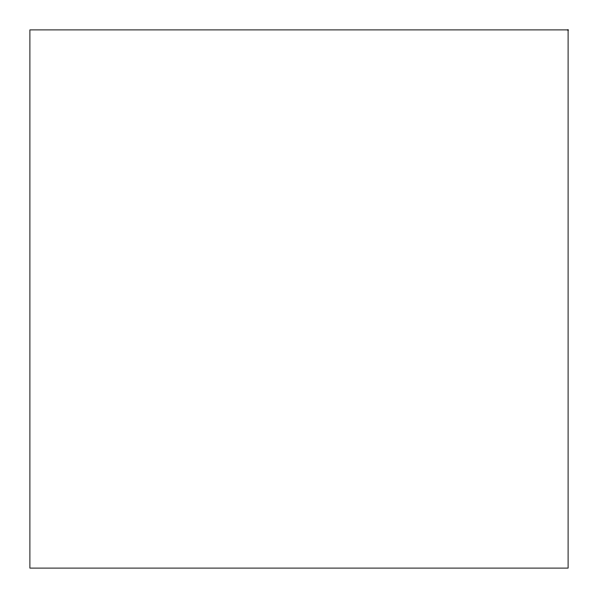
<?xml version="1.0" encoding="UTF-8"?>
<svg xmlns="http://www.w3.org/2000/svg" width="598" height="598" viewBox="0 0 598 598"><rect width="100%" height="100%" fill="white"/><g stroke="black" fill="none" stroke-linecap="round" stroke-linejoin="round"><path stroke-width="0.9" d="M568.1 29.9L29.9 29.9L29.9 568.1L568.1 568.1L568.1 29.9"/></g></svg>
